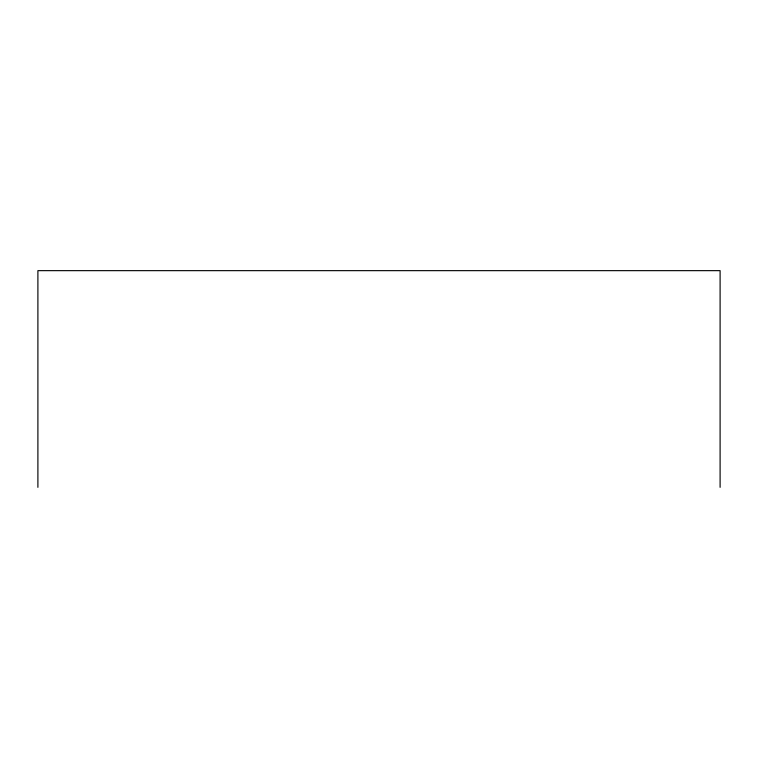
<?xml version="1.0" encoding="UTF-8"?>
<svg xmlns="http://www.w3.org/2000/svg" width="758" height="758" viewBox="0 0 758 758"><rect width="100%" height="100%" fill="white"/><g stroke="black" fill="none" stroke-linecap="round" stroke-linejoin="round"><path stroke-width="1.14" d="M720.1 487.347L720.1 270.653L37.9 270.653L37.9 487.347"/></g></svg>
